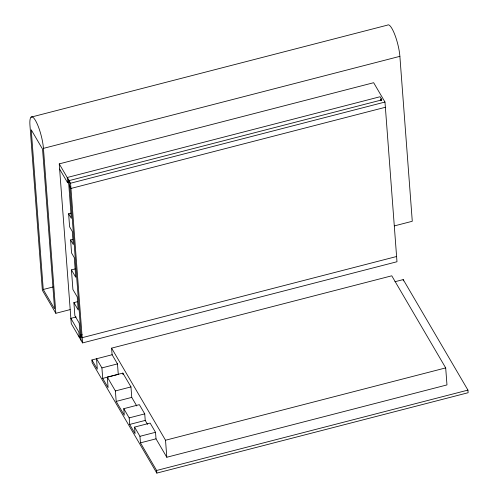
<?xml version="1.0" encoding="UTF-8"?>
<svg xmlns="http://www.w3.org/2000/svg" width="498" height="498" viewBox="0 0 498 498"><rect width="100%" height="100%" fill="white"/><g stroke="black" fill="none" stroke-linecap="round" stroke-linejoin="round"><path stroke-width="0.75" d="M31.063 117.142L387.506 25.118A20.63 4.663 75.5 0 1 394.584 34.113A20.63 4.663 75.5 0 1 399.882 56.336L412.282 221.274L394.385 225.893M70.143 309.607L55.844 313.298L43.444 148.367L399.882 56.336M59.243 163.879L373.656 82.705L384.979 102.046L396.987 261.743L82.575 342.917L71.251 323.575L59.243 163.879L70.567 183.22L82.575 342.917M380.752 100.546L380.653 99.239L381.431 99.04L381.53 100.347M59.636 169.115L67.616 182.747L69.122 182.355M70.567 183.22L384.979 102.046M385.377 107.282L70.959 188.456L69.446 185.879L69.054 180.637L381.916 99.868L380.08 96.737L67.224 177.506L67.616 182.747M72.814 239.351L70.592 239.924L73.287 244.53L72.303 231.439L69.608 226.833L68.624 213.742L70.847 213.169M77.601 301.651L73.897 302.61L78.211 309.98L77.227 296.889L72.913 289.519L71.438 269.885L75.142 268.926M43.245 289.5L54.568 308.841L42.56 149.139L31.237 129.797L43.245 289.5L53.025 286.973M76.119 316.983L70.853 318.34L78.833 331.973L79.232 337.208L80.732 336.822M81.062 340.339L80.67 335.104L82.176 334.712M396.595 256.507L82.182 337.681L80.67 335.104M112.218 354.719L91.918 359.961L97.309 369.174L96.525 358.703L101.916 367.91L102.706 378.38L118.269 374.365L117.478 363.895L112.087 354.682L111.596 348.139L391.77 275.805L445.691 367.904L446.974 384.917L166.799 457.251L156.017 438.831L155.525 432.289L150.135 423.076L134.566 427.097L135.058 433.64L129.667 424.433L129.175 417.89L123.784 408.677L139.347 404.656L144.737 413.869L145.229 420.412L147.545 424.358M394.951 281.725L403.218 279.59L467.933 390.108L468.126 392.729L156.826 473.1L92.118 362.581L91.918 359.961M101.916 367.91L117.478 363.895M102.706 378.38L108.097 387.593L107.307 377.123L122.875 373.102L130.962 386.915L131.752 397.392L136.757 405.938M107.307 377.123L115.399 390.936L130.962 386.915M115.399 390.936L116.183 401.407L131.752 397.392M129.175 417.89L144.737 413.869M129.667 424.433L145.229 420.412M134.566 427.097L139.957 436.31L155.525 432.289M139.957 436.31L140.448 442.853L156.017 438.831M111.596 348.139L165.523 440.238L445.691 367.904M140.448 442.853L156.627 470.479L467.933 390.108M380.653 99.239L381.138 100.067M68.73 179.691L69.446 180.917M68.624 213.742L71.32 218.348L68.369 179.075M71.438 269.885L75.752 277.255L74.277 257.615L71.575 253.015L70.592 239.924M80.9 337.389L80.178 336.156L79.194 323.071L74.881 315.701L73.897 302.61M116.183 401.407L124.276 415.22L123.784 408.677M55.844 313.298L42.361 290.272L29.961 125.34A20.63 4.663 75.5 0 1 35.47 120.491A20.63 4.663 75.5 0 1 43.444 148.367M403.218 279.59L403.318 280.903M165.523 440.238L166.799 457.251M156.627 470.479L156.826 473.1M122.875 373.102L122.987 374.596M69.795 185.561L81.081 335.677"/></g></svg>
